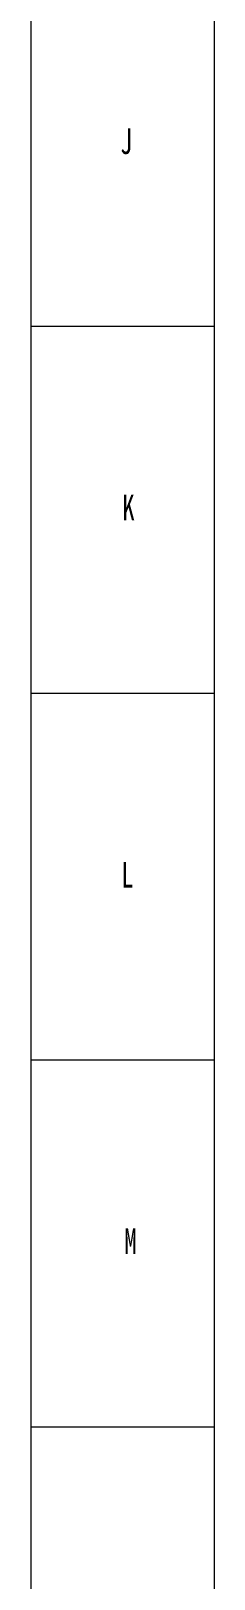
# Model space of a CAD drawing. Header units: millimetres. Extents: x 0 to 1189, y 0 to 841.
# Drawn here: x 0 to 25, y 199.7 to 410.8 of the extents above; entities that cross this region are included whole.
import ezdxf

# ---------------------------------------------------------------- set-up
doc = ezdxf.new("R2010")
doc.units = ezdxf.units.MM
doc.layers.add('10', color=7, linetype='Continuous', lineweight=18)
doc.layers.add('5', color=7, linetype='Continuous', lineweight=18)
doc.styles.add('SLDTEXTSTYLE5', font='', dxfattribs={"width": 0.7})
doc.styles.get('SLDTEXTSTYLE5').set_extended_font_data('宋体')

msp = doc.modelspace()

# ---------------------------------------------------------------- linework, layer by layer
at = {"layer": '5', "color": 7}
msp.add_line((0, 841), (0, 0), dxfattribs=at)
at = {"layer": '5', "color": 7, "lineweight": 15}
msp.add_line((25, 831.0501), (25, 10), dxfattribs=at)
at = {"layer": '5'}
for p, q in [((0, 370.5), (25, 370.5)), ((0, 320.5), (25, 320.5)), ((0, 270.5), (25, 270.5)), ((0, 220.5), (25, 220.5))]:
    msp.add_line(p, q, dxfattribs=at)

# ---------------------------------------------------------------- texts
at = {"layer": '10', "char_height": 3.5, "attachment_point": 2, "style": 'SLDTEXTSTYLE5'}
for s, insert, width in [('J', (13.0153, 397.4858), 3.093296), ('K', (13.3203, 347.5434), 3.202793), ('L', (13.1806, 297.4858), 3.065922), ('M', (13.5974, 247.5434), 3.367039)]:
    msp.add_mtext(s, dxfattribs=dict(at, insert=insert, width=width))

doc.saveas('drawing.dxf')
